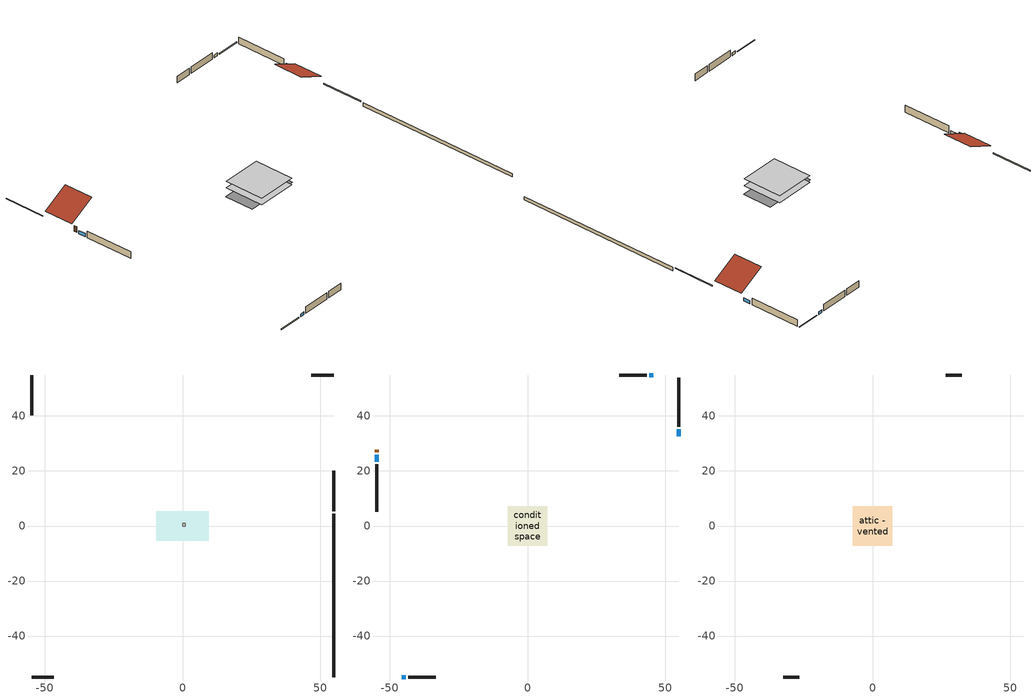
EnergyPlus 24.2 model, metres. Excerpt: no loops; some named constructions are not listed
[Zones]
central ac and furnace airloop ret air zone
 floor adiabatic (AdiabaticConst): 0,0 0,1 1,1 1,0 z0
 wall adiabatic (AdiabaticConst): 0,1 0,0 1,0 1,1 0,1 z0:1
 ceiling adiabatic (AdiabaticConst): 1,0 1,1 0,1 0,0 z1
crawlspace - vented
 floor foundation (Slab1 construction): -9.54,-5.31 -9.54,5.31 9.54,5.31 9.54,-5.31 z-0.91
 wall outside (RimJoist1 construction): 54.9,5.4 54.9,20.13 z0.3:0.61
 wall outside (RimJoist2 construction): -54.9,-54.9 -46.73,-54.9 z0.3:0.61
 wall outside (RimJoist3 construction): -54.9,54.9 -54.9,40.18 z0.3:0.61
 wall outside (RimJoist4 construction): 54.9,54.9 46.73,54.9 z0.3:0.61
 wall foundation (FoundationWall1 construction): 54.9,-54.9 54.9,4.47 z-0.91:0.3
conditioned space
 floor to crawlspace - vented (Floor1 construction): -7.11,-7.11 -7.11,7.11 7.11,7.11 7.11,-7.11 z0.3
 wall outside (AdiabaticWallConstruction 1): -54.9,27.68 -54.9,26.77 z0.3:2.34
 wall outside (AdiabaticWallConstruction): 54.9,32.62 54.9,35.1 / -54.9,25.84 -54.9,23.36 z0.3:1.43; -45.8,-54.9 -44.26,-54.9 / 45.8,54.9 44.26,54.9 z0.3:1.31
 wall outside (Wall1 construction): 54.9,36.03 54.9,53.97 z0.3:2.74
 wall outside (Wall2 construction): -43.33,-54.9 -33.36,-54.9 z0.3:2.74
 wall outside (Wall3 construction): -54.9,22.43 -54.9,5.25 z0.3:2.74
 wall outside (Wall4 construction): 43.33,54.9 33.36,54.9 z0.3:2.74
 window (WindowConstruction): 54.9,32.62 54.9,35.1 z0.3:1.43
 window (WindowConstruction 1): -45.8,-54.9 -44.26,-54.9 z0.3:1.31
 window (WindowConstruction 2): -54.9,25.84 -54.9,23.36 z0.3:1.43
 window (WindowConstruction 3): 45.8,54.9 44.26,54.9 z0.3:1.31
 door (Door): -54.9,27.68 -54.9,26.77 z0.3:2.34
attic - vented
 floor to conditioned space (Floor2 construction Reversed): -7.11,-7.11 -7.11,7.11 7.11,7.11 7.11,-7.11 z2.74
 wall outside (Wall5 construction): -32.44,-54.9 -26.67,-54.9 z0.3:2.74
 wall outside (Wall6 construction): 32.44,54.9 26.67,54.9 z0.3:2.74
 roof outside (Roof1 construction): 54.9,31.69,2.74 45.39,31.69,7.5 45.39,21.05,7.5 54.9,21.05,2.74
 roof outside (Roof2 construction): -54.9,28.61,2.74 -45.39,28.61,7.5 -45.39,39.25,7.5 -54.9,39.25,2.74
[Material] Roughness=Rough; Thermal Absorptance=0.9
Name | Thickness {m} | Conductivity {W/m-K} | Density {kg/m3} | Specific Heat {J/kg-K} | Solar Absorptance | Visible Absorptance
ceiling loosefill ins | 0.0846667 | 0.0480833 | 16.02 | 1046.75 | 0.7 | 0.7
ceiling stud and cavity | 0.1397 | 0.302811 | 65.682 | 1177.47 | 0.7 | 0.7
floor covering | 0.0127 | 0.0433444 | 54.468 | 1339.84 | 0.6 | 0.6
floor stud and cavity | 0.1397 | 0.923637 | 92.3553 | 1139.71 | 0.7 | 0.7
gypsum board | 0.0127 | 0.160291 | 801 | 837.4 | 0.6 | 0.6
osb sheathing 0.75 in. | 0.01905 | 0.115458 | 512.64 | 1214.23 | 0.7 | 0.7
[Construction]
Floor1 construction Reversed: floor covering, osb sheathing 0.75 in., floor stud and cavity
Floor2 construction: ceiling loosefill ins, ceiling stud and cavity, gypsum board
[EnergyManagementSystem:Program]
total_airflows_program: Set total_infil_flow_rate = 0; Set total_mechvent_flow_rate = 0; Set total_natvent_flow_rate = 0; Set total_whf_flow_rate = 0; Set total_infil_flow_rate = total_infil_flow_rate + (infil_program_Qinf * 1); Set total_mechvent_flow_rate = total_mechvent_flow_rate + (infil_program_Qfan * 1); Set total_natvent_flow_rate = total_natvent_flow_rate + (natural_vent_program_Qnv * 1); Set total_whf_flow_rate = total_whf_flow_rate + (natural_vent_program_Qwhf * 1)
total_loads_program: Set loads_htg_tot = 0; Set loads_clg_tot = 0; If htg_load_cond > 0; Set loads_htg_tot = loads_htg_tot + (htg_load_cond - clg_load_cond) * 1.0; Set loads_htg_tot = loads_htg_tot + (htg_load_duct - clg_load_duct) * 1.0; EndIf; Set loads_htg_tot = (@Max loads_htg_tot 0); If clg_load_cond > 0; Set loads_clg_tot = loads_clg_tot + (clg_load_cond - htg_load_cond) * 1.0; Set loads_clg_tot = loads_clg_tot + (clg_load_duct - htg_load_duct) * 1.0; EndIf; Set loads_clg_tot = (@Max loads_clg_tot 0)
unmet_hours_program: Set htg_unmet_hours = 0; Set clg_unmet_hours = 0; Set unit_htg_unmet_hours = 0; If ((DayOfYear >= 1) && (DayOfYear <= 365)); Set unit_htg_unmet_hours = unit_htg_unmet_hours + conditioned_space_htg_unmet_s; If unit_htg_unmet_hours > htg_unmet_hours; Set htg_unmet_hours = unit_htg_unmet_hours; EndIf; EndIf; Set unit_clg_unmet_hours = 0; If ((DayOfYear >= 1) && (DayOfYear <= 365)); Set unit_clg_unmet_hours = unit_clg_unmet_hours + conditioned_space_clg_unmet_s; If unit_clg_unmet_hours > clg_unmet_hours; Set clg_unmet_hours = unit_clg_unmet_hours; EndIf; EndIf
water_heater_Control: Set water_heater_HPWHSchedOverride = water_heater_T_set; If (water_heater_amb_temp<5.56) || (water_heater_amb_temp>48.89); Set water_heater_UESchedOverride = water_heater_T_set; Set water_heater_LESchedOverride = water_heater_T_set; Else; Set water_heater_UESchedOverride = water_heater_T_set - 9.0; Set water_heater_LESchedOverride = 0; EndIf
water_heater_hpwh_EC_adj: If WarmupFlag == 0; Set dhw_e_cons = water_heater_tank_energy + water_heater_tank_on_cycle_parasitic + water_heater_tank_off_cycle_parasitic + water_heater_coil_energy + water_heater_fan_energy; Set water_heater_hpwh_ec_adj_act = 0.0 * dhw_e_cons / 1; EndIf
water_heater_InletAir: Set water_heater_Tamb_act = water_heater_amb_temp; Set water_heater_RHamb_act = 0; Set water_heater_RHamb_act = water_heater_RHamb_act + (water_heater_amb_rh / 100) / 1; Set water_heater_sens_act = (0 - water_heater_sens_cool - (water_heater_tl + water_heater_fan_pwr)) / 1; Set water_heater_lat_act = (0 - water_heater_lat_cool) / 1
[EnergyManagementSystem:Subroutine]
central_ac_and_furnace_airloop_0_duct_subroutine: Set AH_MFR = central_ac_and_furnace_airloop_AH_MFR / 1; If AH_MFR > 0; Set AH_Tout = central_ac_and_furnace_airloop_AH_Tout; Set AH_Wout = central_ac_and_furnace_airloop_AH_Wout; Set RA_T = central_ac_and_furnace_airloop_RA_T; Set RA_W = central_ac_and_furnace_airloop_Ra_W; Set Fan_RTF = central_ac_and_furnace_airloop_Fan_RTF; Set DZ_T = central_ac_and_furnace_airloop_0_DZ_T; Set DZ_W = central_ac_and_furnace_airloop_0_DZ_W; Set AH_VFR = central_ac_and_furnace_airloop_AH_VFR / 1; Set h_SA = (@HFnTdbW AH_Tout AH_Wout); Set h_RA = (@HFnTdbW RA_T RA_W); Set h_fg = (@HfgAirFnWTdb AH_Wout AH_Tout); Set h_DZ = (@HFnTdbW DZ_T DZ_W); Set air_cp = 1006.0; Set f_sup = 0.133; Set f_ret = 0.067; Set sup_lk_mfr = f_sup * AH_MFR; Set ret_lk_mfr = f_ret * AH_MFR; Set SupTotLkToCond = sup_lk_mfr*(h_RA - h_SA); Set SupLatLkToCond = sup_lk_mfr*h_fg*(RA_W-AH_Wout); Set SupSensLkToCond = SupTotLkToCond-SupLatLkToCond; Set supply_ua = 182.555; Set eTm = 0-((Fan_RTF/(AH_MFR*air_cp))*supply_ua); Set t_sup = DZ_T+((AH_Tout-DZ_T)*(@Exp eTm)); Set SupCondToCond = AH_MFR*air_cp*(t_sup-AH_Tout); Set SupCondToDZ = 0-SupCondToCond; Set return_ua = 33.807; Set eTm = 0-((Fan_RTF/(AH_MFR*air_cp))*return_ua); Set t_ret = DZ_T+((RA_T-DZ_T)*(@Exp eTm)); Set RetCondToRP = AH_MFR*air_cp*(t_ret-RA_T); Set RetCondToDZ = 0-RetCondToRP; Set RetLatLkToRP = 0; Set RetSensLkToRP = ret_lk_mfr*air_cp*(DZ_T-RA_T); Set SupTotLkToDZ = sup_lk_mfr*(h_SA-h_DZ); Set SupLatLkToDZ = sup_lk_mfr*h_fg*(AH_Wout-DZ_W); Set SupSensLkToDZ = SupTotLkToDZ-SupLatLkToDZ; Set FracOutsideToCond = 1.0; Set FracOutsideToDZ = 0.0; Set FracCondToOutside = 0.0; Set FracDZToOutside = 1.0; Set FracDZToCond = 0.0; Set FracCondToDZ = 0.0; Set lk_imbal_vfr = @ABS(f_sup - f_ret) * AH_VFR; Set ImbalLkCondToDZ = lk_imbal_vfr * FracCondToDZ; Set ImbalLkDZToCond = lk_imbal_vfr * FracDZToCond; Set ImbalLkOutsideToCond = lk_imbal_vfr * FracOutsideToCond; Set ImbalLkOutsideToDZ = lk_imbal_vfr * FracOutsideToDZ; Set ImbalLkCondToOutside = lk_imbal_vfr * FracCondToOutside; Set ImbalLkDZToOutside = lk_imbal_vfr * FracDZToOutside; Else; Set SupLatLkToCond = 0; Set SupSensLkToCond = 0; Set SupCondToCond = 0; Set RetCondToRP = 0; Set RetLatLkToRP = 0; Set RetSensLkToRP = 0; Set RetCondToDZ = 0; Set SupCondToDZ = 0; Set SupLatLkToDZ = 0; Set SupSensLkToDZ = 0; Set ImbalLkCondToDZ = 0; Set ImbalLkDZToCond = 0; Set ImbalLkOutsideToCond = 0; Set ImbalLkOutsideToDZ = 0; Set ImbalLkCondToOutside = 0; Set ImbalLkDZToOutside = 0; EndIf; Set central_ac_and_furnace_airloop_0_SupLatLkToCond = SupLatLkToCond; Set central_ac_and_furnace_airloop_0_SupSensLkToCond = SupSensLkToCond; Set central_ac_and_furnace_airloop_0_SupCondToLv = SupCondToCond; Set central_ac_and_furnace_airloop_0_RetCondToRP = RetCondToRP; Set central_ac_and_furnace_airloop_0_RetLatLkToRP = RetLatLkToRP; Set central_ac_and_furnace_airloop_0_RetSensLkToRP = RetSensLkToRP; Set central_ac_and_furnace_airloop_0_RetCondToDZ = RetCondToDZ; Set central_ac_and_furnace_airloop_0_SupCondToDZ = SupCondToDZ; Set central_ac_and_furnace_airloop_0_SupLatLkToDZ = SupLatLkToDZ; Set central_ac_and_furnace_airloop_0_SupSensLkToDZ = SupSensLkToDZ; Set central_ac_and_furnace_airloop_0_ZoneMixCondToDZ = ImbalLkCondToDZ; Set central_ac_and_furnace_airloop_0_ZoneMixDZToCond = ImbalLkDZToCond; Set central_ac_and_furnace_airloop_0_DuctImbalLkSupFanEquivCond = ImbalLkCondToOutside; Set central_ac_and_furnace_airloop_0_DuctImbalLkExhFanEquivCond = ImbalLkOutsideToCond; Set central_ac_and_furnace_airloop_0_DuctImbalLkSupFanEquivDZ = ImbalLkDZToOutside; Set central_ac_and_furnace_airloop_0_DuctImbalLkExhFanEquivDZ = ImbalLkOutsideToDZ
[EnergyManagementSystem:ProgramCallingManager]
central_ac_and_furnace_airloop_0_duct_program_calling_manager: EndOfSystemTimestepAfterHVACReporting; central_ac_and_furnace_airloop_0_duct_program
central_ac_and_furnace_supply_fan_disaggregate_program_calling_manager: EndOfSystemTimestepBeforeHVACReporting; central_ac_and_furnace_supply_fan_disaggregate_program
central_ac_and_furnace_supply_fan_disaggregate_program_calling_manager 1: EndOfSystemTimestepBeforeHVACReporting; central_ac_and_furnace_supply_fan_disaggregate_program_1
component_loads_program_calling_manager: EndOfZoneTimestepAfterZoneReporting; component_loads_program
crawlspace_vented_1_duct_leakage_imbalance_infil_program_calling_manager: BeginZoneTimestepAfterInitHeatBalance; crawlspace_vented_1_duct_leakage_imbalance_infil_program
fridge_schedule_1_program_calling_manager: BeginZoneTimestepAfterInitHeatBalance; fridge_schedule_1_program
fridge_schedule_program_calling_manager: BeginZoneTimestepAfterInitHeatBalance; fridge_schedule_program
infil_program_calling_manager: BeginZoneTimestepAfterInitHeatBalance; infil_program
natural_vent_program_calling_manager: BeginZoneTimestepAfterInitHeatBalance; natural_vent_program
total_airflows_program_calling_manager: EndOfZoneTimestepAfterZoneReporting; total_airflows_program
total_loads_program_calling_manager: EndOfZoneTimestepAfterZoneReporting; total_loads_program
unmet_hours_program_calling_manager: EndOfZoneTimestepBeforeZoneReporting; unmet_hours_program
water_heater_hpwh_EC_adj_ProgramManager: EndOfSystemTimestepBeforeHVACReporting; water_heater_hpwh_EC_adj
water_heater_ProgramManager: InsideHVACSystemIterationLoop; water_heater_Control; water_heater_InletAir
[EnergyManagementSystem:OutputVariable]
Name | EMS Variable | Type of Data in Variable | Update Frequency | EMS Program or Subroutine | Units
central ac and furnace supply fan disaggregate clg | central_ac_and_furnace_supply_fan_clg | Summed | SystemTimestep | central_ac_and_furnace_supply_fan_disaggregate_program | J
central ac and furnace supply fan disaggregate htg primary | central_ac_and_furnace_supply_fan_primary_htg | Summed | SystemTimestep | central_ac_and_furnace_supply_fan_disaggregate_program_1 | J
loads_htg_tot_peakload_outvar; loads_htg_tot_annual_outvar; loads_htg_tot_timeseries_outvar | loads_htg_tot | Summed | ZoneTimestep | total_loads_program | J
loads_clg_tot_peakload_outvar; loads_clg_tot_annual_outvar; loads_clg_tot_timeseries_outvar | loads_clg_tot | Summed | ZoneTimestep | total_loads_program | J
htg_unmet_hours_annual_outvar; htg_unmet_hours_timeseries_outvar | htg_unmet_hours | Summed | ZoneTimestep | unmet_hours_program | hr
clg_unmet_hours_annual_outvar; clg_unmet_hours_timeseries_outvar | clg_unmet_hours | Summed | ZoneTimestep | unmet_hours_program | hr
loads_htg_roofs_annual_outvar; loads_htg_roofs_timeseries_outvar | loads_htg_roofs | Summed | ZoneTimestep | component_loads_program | J
loads_htg_ceilings_annual_outvar; loads_htg_ceilings_timeseries_outvar | loads_htg_ceilings | Summed | ZoneTimestep | component_loads_program | J
loads_htg_walls_annual_outvar; loads_htg_walls_timeseries_outvar | loads_htg_walls | Summed | ZoneTimestep | component_loads_program | J
loads_htg_rim_joists_annual_outvar; loads_htg_rim_joists_timeseries_outvar | loads_htg_rim_joists | Summed | ZoneTimestep | component_loads_program | J
loads_htg_foundation_walls_annual_outvar; loads_htg_foundation_walls_timeseries_outvar | loads_htg_foundation_walls | Summed | ZoneTimestep | component_loads_program | J
loads_htg_doors_annual_outvar; loads_htg_doors_timeseries_outvar | loads_htg_doors | Summed | ZoneTimestep | component_loads_program | J
loads_htg_windows_conduction_annual_outvar; loads_htg_windows_conduction_timeseries_outvar | loads_htg_windows_conduction | Summed | ZoneTimestep | component_loads_program | J
loads_htg_windows_solar_annual_outvar; loads_htg_windows_solar_timeseries_outvar | loads_htg_windows_solar | Summed | ZoneTimestep | component_loads_program | J
loads_htg_skylights_conduction_annual_outvar; loads_htg_skylights_conduction_timeseries_outvar | loads_htg_skylights_conduction | Summed | ZoneTimestep | component_loads_program | J
loads_htg_skylights_solar_annual_outvar; loads_htg_skylights_solar_timeseries_outvar | loads_htg_skylights_solar | Summed | ZoneTimestep | component_loads_program | J
loads_htg_floors_annual_outvar; loads_htg_floors_timeseries_outvar | loads_htg_floors | Summed | ZoneTimestep | component_loads_program | J
loads_htg_slabs_annual_outvar; loads_htg_slabs_timeseries_outvar | loads_htg_slabs | Summed | ZoneTimestep | component_loads_program | J
loads_htg_internal_mass_annual_outvar; loads_htg_internal_mass_timeseries_outvar | loads_htg_internal_mass | Summed | ZoneTimestep | component_loads_program | J
loads_htg_infil_annual_outvar; loads_htg_infil_timeseries_outvar | loads_htg_infil | Summed | ZoneTimestep | component_loads_program | J
loads_htg_natvent_annual_outvar; loads_htg_natvent_timeseries_outvar | loads_htg_natvent | Summed | ZoneTimestep | component_loads_program | J
loads_htg_mechvent_annual_outvar; loads_htg_mechvent_timeseries_outvar | loads_htg_mechvent | Summed | ZoneTimestep | component_loads_program | J
loads_htg_whf_annual_outvar; loads_htg_whf_timeseries_outvar | loads_htg_whf | Summed | ZoneTimestep | component_loads_program | J
loads_htg_ducts_annual_outvar; loads_htg_ducts_timeseries_outvar | loads_htg_ducts | Summed | ZoneTimestep | component_loads_program | J
loads_htg_intgains_annual_outvar; loads_htg_intgains_timeseries_outvar | loads_htg_intgains | Summed | ZoneTimestep | component_loads_program | J
loads_htg_lighting_annual_outvar; loads_htg_lighting_timeseries_outvar | loads_htg_lighting | Summed | ZoneTimestep | component_loads_program | J
loads_clg_roofs_annual_outvar; loads_clg_roofs_timeseries_outvar | loads_clg_roofs | Summed | ZoneTimestep | component_loads_program | J
loads_clg_ceilings_annual_outvar; loads_clg_ceilings_timeseries_outvar | loads_clg_ceilings | Summed | ZoneTimestep | component_loads_program | J
loads_clg_walls_annual_outvar; loads_clg_walls_timeseries_outvar | loads_clg_walls | Summed | ZoneTimestep | component_loads_program | J
loads_clg_rim_joists_annual_outvar; loads_clg_rim_joists_timeseries_outvar | loads_clg_rim_joists | Summed | ZoneTimestep | component_loads_program | J
loads_clg_foundation_walls_annual_outvar; loads_clg_foundation_walls_timeseries_outvar | loads_clg_foundation_walls | Summed | ZoneTimestep | component_loads_program | J
loads_clg_doors_annual_outvar; loads_clg_doors_timeseries_outvar | loads_clg_doors | Summed | ZoneTimestep | component_loads_program | J
loads_clg_windows_conduction_annual_outvar; loads_clg_windows_conduction_timeseries_outvar | loads_clg_windows_conduction | Summed | ZoneTimestep | component_loads_program | J
loads_clg_windows_solar_annual_outvar; loads_clg_windows_solar_timeseries_outvar | loads_clg_windows_solar | Summed | ZoneTimestep | component_loads_program | J
loads_clg_skylights_conduction_annual_outvar; loads_clg_skylights_conduction_timeseries_outvar | loads_clg_skylights_conduction | Summed | ZoneTimestep | component_loads_program | J
loads_clg_skylights_solar_annual_outvar; loads_clg_skylights_solar_timeseries_outvar | loads_clg_skylights_solar | Summed | ZoneTimestep | component_loads_program | J
loads_clg_floors_annual_outvar; loads_clg_floors_timeseries_outvar | loads_clg_floors | Summed | ZoneTimestep | component_loads_program | J
loads_clg_slabs_annual_outvar; loads_clg_slabs_timeseries_outvar | loads_clg_slabs | Summed | ZoneTimestep | component_loads_program | J
loads_clg_internal_mass_annual_outvar; loads_clg_internal_mass_timeseries_outvar | loads_clg_internal_mass | Summed | ZoneTimestep | component_loads_program | J
loads_clg_infil_annual_outvar; loads_clg_infil_timeseries_outvar | loads_clg_infil | Summed | ZoneTimestep | component_loads_program | J
loads_clg_natvent_annual_outvar; loads_clg_natvent_timeseries_outvar | loads_clg_natvent | Summed | ZoneTimestep | component_loads_program | J
loads_clg_mechvent_annual_outvar; loads_clg_mechvent_timeseries_outvar | loads_clg_mechvent | Summed | ZoneTimestep | component_loads_program | J
loads_clg_whf_annual_outvar; loads_clg_whf_timeseries_outvar | loads_clg_whf | Summed | ZoneTimestep | component_loads_program | J
loads_clg_ducts_annual_outvar; loads_clg_ducts_timeseries_outvar | loads_clg_ducts | Summed | ZoneTimestep | component_loads_program | J
loads_clg_intgains_annual_outvar; loads_clg_intgains_timeseries_outvar | loads_clg_intgains | Summed | ZoneTimestep | component_loads_program | J
loads_clg_lighting_annual_outvar; loads_clg_lighting_timeseries_outvar | loads_clg_lighting | Summed | ZoneTimestep | component_loads_program | J
total_infil_flow_rate_timeseries_outvar | total_infil_flow_rate | Averaged | ZoneTimestep | total_airflows_program | m^3/s
total_mechvent_flow_rate_timeseries_outvar | total_mechvent_flow_rate | Averaged | ZoneTimestep | total_airflows_program | m^3/s
total_natvent_flow_rate_timeseries_outvar | total_natvent_flow_rate | Averaged | ZoneTimestep | total_airflows_program | m^3/s
total_whf_flow_rate_timeseries_outvar | total_whf_flow_rate | Averaged | ZoneTimestep | total_airflows_program | m^3/s
[Schedule:Day:Interval]
cooling season schedule day; cooling season schedule day 2; cooling season schedule default day; natural vent schedule default day: No, 24:00, 0
cooling season schedule day 1; natural vent schedule day: No, 24:00, 1
[Schedule:Week:Daily]
cooling season schedule Week Rule - Jan1-May26: cooling season schedule day, cooling season schedule day, cooling season schedule day, cooling season schedule day, cooling season schedule day, cooling season schedule day, cooling season schedule day, cooling season schedule default day, cooling season schedule default day, cooling season schedule default day, cooling season schedule default day, cooling season schedule default day
cooling season schedule Week Rule - May27-Jun2: cooling season schedule day, cooling season schedule day, cooling season schedule day, cooling season schedule day, cooling season schedule day, cooling season schedule day 1, cooling season schedule day 1, cooling season schedule default day, cooling season schedule default day, cooling season schedule default day, cooling season schedule default day, cooling season schedule default day
cooling season schedule Week Rule - Jun3-Sep29: cooling season schedule day 1, cooling season schedule day 1, cooling season schedule day 1, cooling season schedule day 1, cooling season schedule day 1, cooling season schedule day 1, cooling season schedule day 1, cooling season schedule default day, cooling season schedule default day, cooling season schedule default day, cooling season schedule default day, cooling season schedule default day
cooling season schedule Week Rule - Sep30-Oct6: cooling season schedule day 1, cooling season schedule day 2, cooling season schedule day 2, cooling season schedule day 2, cooling season schedule day 2, cooling season schedule day 2, cooling season schedule day 2, cooling season schedule default day, cooling season schedule default day, cooling season schedule default day, cooling season schedule default day, cooling season schedule default day
cooling season schedule Week Rule - Oct7-Dec31: cooling season schedule day 2, cooling season schedule day 2, cooling season schedule day 2, cooling season schedule day 2, cooling season schedule day 2, cooling season schedule day 2, cooling season schedule day 2, cooling season schedule default day, cooling season schedule default day, cooling season schedule default day, cooling season schedule default day, cooling season schedule default day
natural vent schedule Week Rule - Jan1-Jan6: natural vent schedule day, natural vent schedule day, natural vent schedule default day, natural vent schedule day, natural vent schedule default day, natural vent schedule day, natural vent schedule default day, natural vent schedule default day, natural vent schedule default day, natural vent schedule default day, natural vent schedule default day, natural vent schedule default day
natural vent schedule Week Rule - Jan7-Dec31: natural vent schedule default day, natural vent schedule day, natural vent schedule default day, natural vent schedule day, natural vent schedule default day, natural vent schedule day, natural vent schedule default day, natural vent schedule default day, natural vent schedule default day, natural vent schedule default day, natural vent schedule default day, natural vent schedule default day
[Schedule:Year]
cooling season schedule: cooling season schedule Week Rule - Jan1-May26, 1, 1, 5, 26, cooling season schedule Week Rule - May27-Jun2, 5, 27, 6, 2, cooling season schedule Week Rule - Jun3-Sep29, 6, 3, 9, 29, cooling season schedule Week Rule - Sep30-Oct6, 9, 30, 10, 6, cooling season schedule Week Rule - Oct7-Dec31, 10, 7, 12, 31
natural vent schedule: natural vent schedule Week Rule - Jan1-Jan6, 1, 1, 1, 6, natural vent schedule Week Rule - Jan7-Dec31, 1, 7, 12, 31
[Schedule:File]
hot_water_dishwasher: File=in.schedules.csv; Column Number=6; Rows to Skip at Top=1; Number of Hours of Data=8760; Column Separator=Comma; Interpolate to Timestep=Yes; Minutes per Item=15; Adjust Schedule for Daylight Savings=Yes
